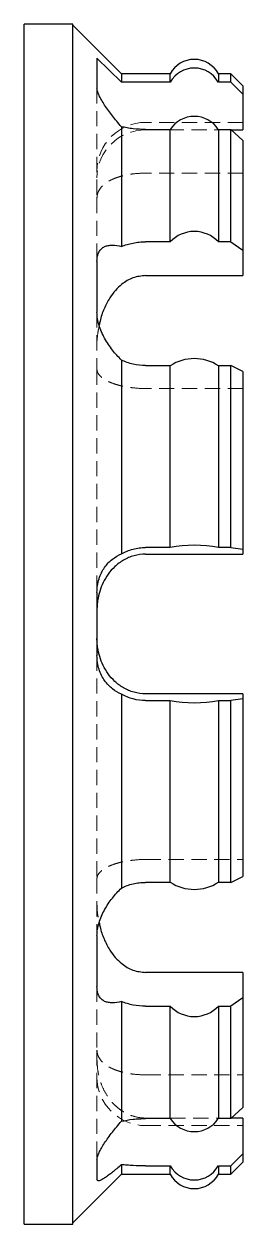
# Model space of a CAD drawing. Header units: millimetres. Extents: x 30 to 232, y 4 to 167.
# Drawn here: x 213.9 to 232.1, y 7 to 107 of the extents above; entities that cross this region are included whole.
import ezdxf

# ---------------------------------------------------------------- set-up
doc = ezdxf.new("R2010")
doc.units = ezdxf.units.MM
doc.linetypes.add('HIDDEN', pattern=[1.905, 1.27, -0.635])

msp = doc.modelspace()

# ---------------------------------------------------------------- linework, layer by layer
at = {"color": 7, "linetype": 'Continuous', "lineweight": 25}
for p, q in [((217.94, 107), (213.89, 107)), ((213.89, 57), (213.89, 107)), ((217.94, 57), (217.94, 107)), ((221.99, 102.85), (217.94, 106.9)), ((219.96, 104.15), (221.99, 102.15)), ((219.96, 104.15), (219.96, 101.65)), ((226.06, 102.85), (221.99, 102.85)), ((221.99, 102.85), (221.99, 102.15)), ((226.06, 102.15), (221.99, 102.15)), ((226.06, 102.15), (226.06, 102.85)), ((231.1, 102.85), (230.06, 102.85)), ((230.06, 102.85), (230.06, 102.15)), ((231.1, 102.15), (230.06, 102.15)), ((232.11, 101.84), (231.1, 102.85)), ((231.1, 102.15), (231.1, 102.85)), ((231.1, 102.15), (232.11, 101.16)), ((232.11, 101.84), (232.11, 101.16)), ((232.11, 101.16), (232.11, 98.17)), ((221.99, 98.44), (221.99, 88.46)), ((224.01, 98.21), (226.06, 98.21)), ((226.06, 88.85), (226.06, 98.21)), ((230.06, 98.21), (230.06, 88.85)), ((230.06, 98.21), (231.1, 98.21)), ((232.11, 97.3), (231.1, 98.21)), ((231.1, 88.85), (231.1, 98.21)), ((231.15, 98.17), (232.11, 98.17)), ((232.11, 97.3), (232.11, 88.15)), ((226.06, 88.85), (224.01, 88.85)), ((231.1, 88.85), (230.06, 88.85)), ((231.1, 88.85), (232.11, 88.15)), ((232.11, 88.15), (232.11, 86.04)), ((219.96, 87.22), (219.96, 82.97)), ((224.01, 86.04), (232.11, 86.04)), ((221.99, 79), (221.99, 62.84)), ((224.01, 78.53), (226.06, 78.53)), ((226.06, 63.38), (226.06, 78.53)), ((230.06, 78.53), (230.06, 63.38)), ((230.06, 78.53), (231.1, 78.53)), ((231.1, 63.38), (231.1, 78.53)), ((232.11, 78.05), (231.1, 78.53)), ((232.11, 78.05), (232.11, 63.24)), ((226.06, 63.38), (224.01, 63.38)), ((231.1, 63.38), (230.06, 63.38)), ((231.1, 63.38), (232.11, 63.24)), ((232.11, 63.24), (232.11, 62.82)), ((224.01, 62.82), (232.11, 62.82)), ((219.96, 59.63), (219.96, 54.37)), ((213.89, 7), (213.89, 57)), ((217.94, 7), (217.94, 57)), ((221.99, 51.16), (221.99, 35)), ((232.11, 51.18), (224.01, 51.18)), ((232.11, 51.18), (232.11, 50.76)), ((224.01, 50.62), (226.06, 50.62)), ((226.06, 35.47), (226.06, 50.62)), ((230.06, 50.62), (231.1, 50.62)), ((230.06, 50.62), (230.06, 35.47)), ((232.11, 50.76), (231.1, 50.62)), ((231.1, 35.47), (231.1, 50.62)), ((232.11, 50.76), (232.11, 35.95)), ((226.06, 35.47), (224.01, 35.47)), ((231.1, 35.47), (230.06, 35.47)), ((231.1, 35.47), (232.11, 35.95)), ((219.96, 31.03), (219.96, 26.78)), ((232.11, 27.96), (224.01, 27.96)), ((232.11, 27.96), (232.11, 25.85)), ((221.99, 25.54), (221.99, 15.56)), ((224.01, 25.15), (226.06, 25.15)), ((226.06, 15.79), (226.06, 25.15)), ((230.06, 25.15), (231.1, 25.15)), ((230.06, 25.15), (230.06, 15.79)), ((232.11, 25.85), (231.1, 25.15)), ((231.1, 15.79), (231.1, 25.15)), ((232.11, 25.85), (232.11, 16.7)), ((231.1, 15.79), (232.11, 16.7)), ((226.06, 15.79), (224.01, 15.79)), ((231.1, 15.79), (230.06, 15.79)), ((232.11, 15.83), (231.15, 15.83)), ((232.11, 15.83), (232.11, 12.84)), ((219.96, 12.35), (219.96, 10.72)), ((232.11, 12.84), (231.1, 11.85)), ((231.1, 11.15), (232.11, 12.16)), ((232.11, 12.84), (232.11, 12.16)), ((217.94, 7.1), (221.99, 11.15)), ((221.99, 11.94), (221.99, 11.15)), ((221.99, 11.15), (226.06, 11.15)), ((224.01, 11.85), (226.06, 11.85)), ((226.06, 11.15), (226.06, 11.85)), ((230.06, 11.85), (231.1, 11.85)), ((230.06, 11.85), (230.06, 11.15)), ((230.06, 11.15), (231.1, 11.15)), ((231.1, 11.15), (231.1, 11.85)), ((213.89, 7), (217.94, 7))]:
    msp.add_line(p, q, dxfattribs=at)
at = {"color": 7, "linetype": 'HIDDEN', "lineweight": 18}
for p, q in [((219.96, 101.65), (219.96, 92.51)), ((232.11, 98.8), (224.01, 98.8)), ((224.01, 98.17), (231.15, 98.17)), ((232.11, 94.57), (224.01, 94.57)), ((219.96, 92.51), (219.96, 87.22)), ((219.96, 82.97), (219.96, 78.2)), ((219.96, 78.2), (219.96, 59.63)), ((232.11, 76.62), (224.01, 76.62)), ((219.96, 54.37), (219.96, 35.8)), ((224.01, 37.38), (232.11, 37.38)), ((219.96, 35.8), (219.96, 31.03)), ((219.96, 26.78), (219.96, 21.49)), ((219.96, 21.49), (219.96, 12.35)), ((224.01, 19.43), (232.11, 19.43)), ((231.15, 15.83), (224.01, 15.83)), ((224.01, 15.2), (232.11, 15.2))]:
    msp.add_line(p, q, dxfattribs=at)
at = {"color": 7, "linetype": 'Continuous', "lineweight": 25}
for centre, radius, start, end in [((228.06, 101.78), 2.27, 28.1782, 151.8218), ((228.06, 101.05), 2.28, 28.8581, 151.1419), ((228.06, 96.92), 2.38, 32.8483, 147.1517), ((228.06, 86.96), 2.75, 43.3517, 136.6483), ((228.06, 75.47), 3.65, 56.7711, 123.2289), ((228.06, 52.41), 11.15, 79.6667, 100.3333), ((228.06, 61.59), 11.15, 259.6667, 280.3333), ((228.06, 38.53), 3.65, 236.7711, 303.2289), ((228.06, 27.04), 2.75, 223.3517, 316.6483), ((228.06, 17.08), 2.38, 212.8483, 327.1517), ((228.06, 12.95), 2.28, 208.8581, 331.1419), ((228.06, 12.22), 2.27, 208.1782, 331.8218)]:
    msp.add_arc(centre, radius, start, end, dxfattribs=at)
at = {"color": 7, "linetype": 'HIDDEN', "lineweight": 18}
for centre, radius, start, end in [((224.01, 94.75), 4.05, 90, 180), ((223.98, 94.15), 4.02, 89.5828, 179.5401), ((224.01, 19.25), 4.05, 180, 270)]:
    msp.add_arc(centre, radius, start, end, dxfattribs=at)
at = {"color": 7, "linetype": 'Continuous', "lineweight": 25}
for points, knots in [([(221.99, 98.44), (221.73, 98.74), (221.48, 99.04), (221.13, 99.5), (221.02, 99.65), (220.8, 99.95), (220.7, 100.1), (220.5, 100.39), (220.42, 100.53), (220.26, 100.81), (220.19, 100.94), (220.08, 101.18), (220.04, 101.29), (219.98, 101.49), (219.96, 101.58), (219.96, 101.65)], [0, 0, 0, 0, 0.25, 0.25, 0.375, 0.375, 0.5, 0.5, 0.625, 0.625, 0.75, 0.75, 0.875, 0.875, 1, 1, 1, 1]), ([(224.01, 98.21), (223.66, 98.21), (223.31, 98.23), (222.8, 98.29), (222.63, 98.31), (222.3, 98.37), (222.14, 98.41), (221.99, 98.44)], [0, 0, 0, 0, 0.5, 0.5, 0.75, 0.75, 1, 1, 1, 1]), ([(219.96, 87.22), (219.96, 87.38), (219.98, 87.52), (220.04, 87.78), (220.08, 87.9), (220.19, 88.11), (220.26, 88.19), (220.41, 88.34), (220.5, 88.4), (220.69, 88.49), (220.79, 88.52), (221.01, 88.56), (221.12, 88.57), (221.48, 88.57), (221.73, 88.53), (221.99, 88.46)], [0, 0, 0, 0, 0.125, 0.125, 0.25, 0.25, 0.375, 0.375, 0.5, 0.5, 0.625, 0.625, 0.75, 0.75, 1, 1, 1, 1]), ([(221.99, 88.46), (222.3, 88.59), (222.62, 88.68), (223.13, 88.78), (223.31, 88.81), (223.66, 88.84), (223.83, 88.85), (224.01, 88.85)], [0, 0, 0, 0, 0.5, 0.5, 0.75, 0.75, 1, 1, 1, 1]), ([(224.01, 86.04), (223.65, 86), (222.93, 85.92), (222.1, 85.4), (221.48, 84.8), (220.97, 84.12), (220.53, 83.27), (220.25, 82.48), (220.17, 82.01), (220.15, 81.89)], [0, 0, 0, 0, 0.17552, 0.35026, 0.47113, 0.59544, 0.76561, 0.94054, 1, 1, 1, 1]), ([(221.99, 79), (221.73, 79.26), (221.48, 79.53), (221.13, 79.98), (221.02, 80.14), (220.8, 80.46), (220.7, 80.64), (220.5, 80.98), (220.42, 81.16), (220.26, 81.53), (220.19, 81.71), (220.08, 82.08), (220.04, 82.26), (219.98, 82.62), (219.96, 82.8), (219.96, 82.97)], [0, 0, 0, 0, 0.25, 0.25, 0.375, 0.375, 0.5, 0.5, 0.625, 0.625, 0.75, 0.75, 0.875, 0.875, 1, 1, 1, 1]), ([(224.01, 78.53), (223.66, 78.53), (223.31, 78.57), (222.8, 78.69), (222.63, 78.74), (222.3, 78.86), (222.14, 78.92), (221.99, 79)], [0, 0, 0, 0, 0.5, 0.5, 0.75, 0.75, 1, 1, 1, 1]), ([(221.99, 62.84), (222.3, 63.02), (222.62, 63.15), (223.13, 63.29), (223.31, 63.32), (223.66, 63.37), (223.83, 63.38), (224.01, 63.38)], [0, 0, 0, 0, 0.5, 0.5, 0.75, 0.75, 1, 1, 1, 1]), ([(219.96, 59.63), (219.96, 59.83), (219.98, 60.03), (220.04, 60.41), (220.08, 60.59), (220.19, 60.95), (220.26, 61.12), (220.41, 61.43), (220.5, 61.58), (220.69, 61.85), (220.79, 61.97), (221.01, 62.2), (221.12, 62.3), (221.48, 62.58), (221.73, 62.73), (221.99, 62.84)], [0, 0, 0, 0, 0.125, 0.125, 0.25, 0.25, 0.375, 0.375, 0.5, 0.5, 0.625, 0.625, 0.75, 0.75, 1, 1, 1, 1]), ([(224.01, 62.82), (223.68, 62.82), (223.36, 62.77), (222.89, 62.64), (222.74, 62.59), (222.45, 62.47), (222.31, 62.4), (222.04, 62.24), (221.91, 62.16), (221.67, 61.98), (221.56, 61.88), (221.24, 61.59), (221.05, 61.37), (220.72, 60.92), (220.59, 60.69), (220.35, 60.21), (220.26, 59.97), (220.11, 59.47), (220.05, 59.22), (220, 58.84), (219.99, 58.72), (219.97, 58.47), (219.96, 58.34), (219.96, 58.21)], [0, 0, 0, 0, 0.125, 0.125, 0.1875, 0.1875, 0.25, 0.25, 0.3125, 0.3125, 0.375, 0.375, 0.5, 0.5, 0.625, 0.625, 0.75, 0.75, 0.875, 0.875, 0.9375, 0.9375, 1, 1, 1, 1]), ([(224.01, 51.18), (223.68, 51.18), (223.36, 51.23), (222.89, 51.36), (222.74, 51.41), (222.45, 51.53), (222.31, 51.6), (222.04, 51.76), (221.91, 51.84), (221.67, 52.02), (221.56, 52.12), (221.24, 52.41), (221.05, 52.63), (220.72, 53.08), (220.59, 53.31), (220.35, 53.79), (220.26, 54.03), (220.11, 54.53), (220.05, 54.78), (220, 55.16), (219.99, 55.28), (219.97, 55.53), (219.96, 55.66), (219.96, 55.79)], [0, 0, 0, 0, 0.125, 0.125, 0.1875, 0.1875, 0.25, 0.25, 0.3125, 0.3125, 0.375, 0.375, 0.5, 0.5, 0.625, 0.625, 0.75, 0.75, 0.875, 0.875, 0.9375, 0.9375, 1, 1, 1, 1]), ([(221.99, 51.16), (221.73, 51.27), (221.48, 51.42), (221.13, 51.69), (221.02, 51.79), (220.8, 52.02), (220.7, 52.15), (220.5, 52.42), (220.42, 52.56), (220.26, 52.88), (220.19, 53.05), (220.08, 53.4), (220.04, 53.59), (219.98, 53.97), (219.96, 54.17), (219.96, 54.37)], [0, 0, 0, 0, 0.25, 0.25, 0.375, 0.375, 0.5, 0.5, 0.625, 0.625, 0.75, 0.75, 0.875, 0.875, 1, 1, 1, 1]), ([(224.01, 50.62), (223.66, 50.62), (223.31, 50.66), (222.8, 50.8), (222.63, 50.86), (222.3, 50.99), (222.14, 51.07), (221.99, 51.16)], [0, 0, 0, 0, 0.5, 0.5, 0.75, 0.75, 1, 1, 1, 1]), ([(221.99, 35), (222.3, 35.15), (222.62, 35.27), (223.13, 35.39), (223.31, 35.42), (223.66, 35.46), (223.83, 35.47), (224.01, 35.47)], [0, 0, 0, 0, 0.5, 0.5, 0.75, 0.75, 1, 1, 1, 1]), ([(219.96, 31.03), (219.96, 31.2), (219.98, 31.37), (220.04, 31.73), (220.08, 31.92), (220.19, 32.28), (220.26, 32.47), (220.41, 32.83), (220.5, 33.01), (220.69, 33.36), (220.79, 33.53), (221.01, 33.85), (221.12, 34.01), (221.48, 34.46), (221.73, 34.74), (221.99, 35)], [0, 0, 0, 0, 0.125, 0.125, 0.25, 0.25, 0.375, 0.375, 0.5, 0.5, 0.625, 0.625, 0.75, 0.75, 1, 1, 1, 1]), ([(220.15, 32.12), (220.17, 32), (220.25, 31.53), (220.53, 30.74), (220.96, 29.89), (221.47, 29.2), (222.09, 28.61), (222.93, 28.08), (223.65, 28), (224.01, 27.96)], [0, 0, 0, 0, 0.06186, 0.23186, 0.40608, 0.52683, 0.65063, 0.82492, 1, 1, 1, 1]), ([(221.99, 25.54), (221.73, 25.47), (221.48, 25.43), (221.13, 25.43), (221.02, 25.44), (220.8, 25.48), (220.7, 25.51), (220.5, 25.6), (220.42, 25.66), (220.26, 25.8), (220.19, 25.89), (220.08, 26.1), (220.04, 26.21), (219.98, 26.47), (219.96, 26.62), (219.96, 26.78)], [0, 0, 0, 0, 0.25, 0.25, 0.375, 0.375, 0.5, 0.5, 0.625, 0.625, 0.75, 0.75, 0.875, 0.875, 1, 1, 1, 1]), ([(224.01, 25.15), (223.66, 25.15), (223.31, 25.18), (222.8, 25.28), (222.63, 25.32), (222.3, 25.42), (222.14, 25.48), (221.99, 25.54)], [0, 0, 0, 0, 0.5, 0.5, 0.75, 0.75, 1, 1, 1, 1]), ([(219.96, 12.35), (219.96, 12.42), (219.98, 12.51), (220.04, 12.71), (220.08, 12.82), (220.19, 13.06), (220.26, 13.19), (220.41, 13.46), (220.5, 13.61), (220.69, 13.9), (220.79, 14.04), (221.01, 14.34), (221.12, 14.5), (221.48, 14.95), (221.73, 15.26), (221.99, 15.56)], [0, 0, 0, 0, 0.125, 0.125, 0.25, 0.25, 0.375, 0.375, 0.5, 0.5, 0.625, 0.625, 0.75, 0.75, 1, 1, 1, 1]), ([(221.99, 15.56), (222.3, 15.63), (222.62, 15.69), (223.13, 15.75), (223.31, 15.76), (223.66, 15.78), (223.83, 15.79), (224.01, 15.79)], [0, 0, 0, 0, 0.5, 0.5, 0.75, 0.75, 1, 1, 1, 1]), ([(221.99, 11.94), (221.73, 11.71), (221.48, 11.5), (221.13, 11.22), (221.02, 11.14), (220.8, 10.98), (220.7, 10.9), (220.5, 10.78), (220.42, 10.73), (220.26, 10.65), (220.19, 10.62), (220.08, 10.6), (220.04, 10.6), (219.98, 10.64), (219.96, 10.67), (219.96, 10.72)], [0, 0, 0, 0, 0.25, 0.25, 0.375, 0.375, 0.5, 0.5, 0.625, 0.625, 0.75, 0.75, 0.875, 0.875, 1, 1, 1, 1]), ([(224.01, 11.85), (223.66, 11.85), (223.31, 11.85), (222.8, 11.88), (222.63, 11.89), (222.3, 11.91), (222.14, 11.93), (221.99, 11.94)], [0, 0, 0, 0, 0.5, 0.5, 0.75, 0.75, 1, 1, 1, 1])]:
    msp.add_open_spline(points, degree=3, knots=knots, dxfattribs=at)
at = {"color": 7, "linetype": 'HIDDEN', "lineweight": 18}
for points, knots in [([(224.01, 94.57), (223.68, 94.57), (223.36, 94.55), (222.89, 94.5), (222.74, 94.48), (222.45, 94.43), (222.31, 94.4), (222.04, 94.33), (221.91, 94.3), (221.67, 94.22), (221.56, 94.18), (221.24, 94.06), (221.05, 93.97), (220.72, 93.77), (220.59, 93.67), (220.35, 93.45), (220.26, 93.34), (220.11, 93.11), (220.05, 93), (220, 92.82), (219.99, 92.76), (219.97, 92.63), (219.96, 92.57), (219.96, 92.51)], [0, 0, 0, 0, 0.125, 0.125, 0.1875, 0.1875, 0.25, 0.25, 0.3125, 0.3125, 0.375, 0.375, 0.5, 0.5, 0.625, 0.625, 0.75, 0.75, 0.875, 0.875, 0.9375, 0.9375, 1, 1, 1, 1]), ([(220.15, 81.89), (220.11, 81.67), (219.99, 81.11), (219.96, 80.52), (219.96, 80.17), (219.96, 80.16)], [0, 0, 0, 0, 0.386097, 0.989616, 1, 1, 1, 1]), ([(224.01, 76.62), (223.68, 76.62), (223.36, 76.64), (222.89, 76.69), (222.74, 76.71), (222.45, 76.75), (222.31, 76.78), (222.04, 76.83), (221.91, 76.86), (221.67, 76.93), (221.56, 76.96), (221.24, 77.07), (221.05, 77.14), (220.72, 77.3), (220.59, 77.38), (220.35, 77.54), (220.26, 77.63), (220.11, 77.79), (220.05, 77.87), (220, 78), (219.99, 78.04), (219.97, 78.12), (219.96, 78.16), (219.96, 78.2)], [0, 0, 0, 0, 0.125, 0.125, 0.1875, 0.1875, 0.25, 0.25, 0.3125, 0.3125, 0.375, 0.375, 0.5, 0.5, 0.625, 0.625, 0.75, 0.75, 0.875, 0.875, 0.9375, 0.9375, 1, 1, 1, 1]), ([(224.01, 37.38), (223.68, 37.38), (223.36, 37.36), (222.89, 37.31), (222.74, 37.29), (222.45, 37.25), (222.31, 37.22), (222.04, 37.17), (221.91, 37.14), (221.67, 37.07), (221.56, 37.04), (221.24, 36.93), (221.05, 36.86), (220.72, 36.7), (220.59, 36.62), (220.35, 36.46), (220.26, 36.37), (220.11, 36.21), (220.05, 36.13), (220, 36), (219.99, 35.96), (219.97, 35.88), (219.96, 35.84), (219.96, 35.8)], [0, 0, 0, 0, 0.125, 0.125, 0.1875, 0.1875, 0.25, 0.25, 0.3125, 0.3125, 0.375, 0.375, 0.5, 0.5, 0.625, 0.625, 0.75, 0.75, 0.875, 0.875, 0.9375, 0.9375, 1, 1, 1, 1]), ([(219.96, 33.84), (219.96, 33.83), (219.96, 33.48), (219.99, 32.9), (220.1, 32.34), (220.15, 32.12)], [0, 0, 0, 0, 0.01048, 0.61017, 1, 1, 1, 1]), ([(224.01, 19.43), (223.68, 19.43), (223.36, 19.45), (222.89, 19.5), (222.74, 19.52), (222.45, 19.57), (222.31, 19.6), (222.04, 19.67), (221.91, 19.7), (221.67, 19.78), (221.56, 19.82), (221.24, 19.94), (221.05, 20.03), (220.72, 20.23), (220.59, 20.33), (220.35, 20.55), (220.26, 20.66), (220.11, 20.89), (220.05, 21), (220, 21.18), (219.99, 21.24), (219.97, 21.37), (219.96, 21.43), (219.96, 21.49)], [0, 0, 0, 0, 0.125, 0.125, 0.1875, 0.1875, 0.25, 0.25, 0.3125, 0.3125, 0.375, 0.375, 0.5, 0.5, 0.625, 0.625, 0.75, 0.75, 0.875, 0.875, 0.9375, 0.9375, 1, 1, 1, 1]), ([(224.01, 15.83), (223.68, 15.83), (223.36, 15.88), (222.89, 16.01), (222.74, 16.07), (222.45, 16.2), (222.31, 16.27), (222.04, 16.43), (221.91, 16.51), (221.67, 16.7), (221.56, 16.8), (221.24, 17.1), (221.05, 17.33), (220.72, 17.8), (220.59, 18.05), (220.35, 18.56), (220.26, 18.82), (220.11, 19.36), (220.05, 19.63), (220, 20.04), (219.99, 20.18), (219.97, 20.46), (219.96, 20.6), (219.96, 20.74)], [0, 0, 0, 0, 0.125, 0.125, 0.1875, 0.1875, 0.25, 0.25, 0.3125, 0.3125, 0.375, 0.375, 0.5, 0.5, 0.625, 0.625, 0.75, 0.75, 0.875, 0.875, 0.9375, 0.9375, 1, 1, 1, 1])]:
    msp.add_open_spline(points, degree=3, knots=knots, dxfattribs=at)

doc.saveas('drawing.dxf')
